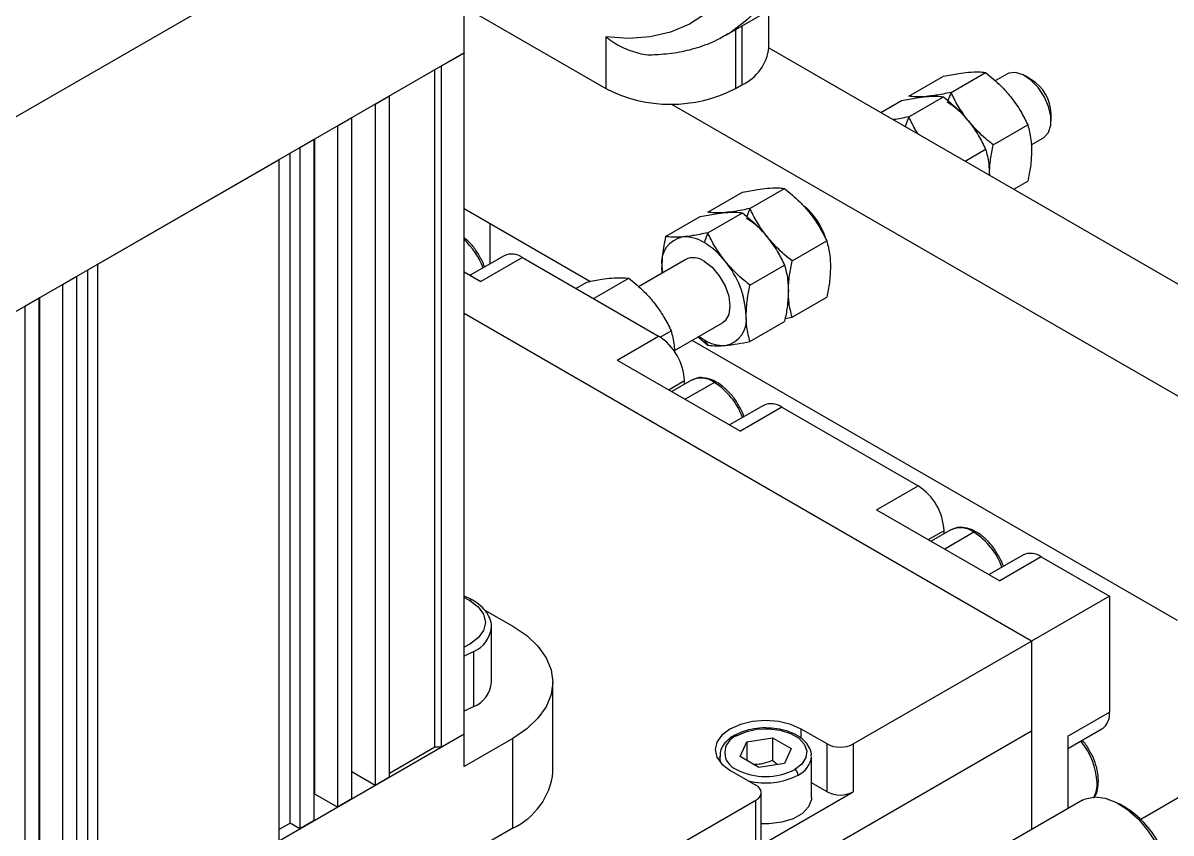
# Model space of a CAD drawing. Header units: millimetres. Extents: x 15 to 1184, y 5 to 836.
# Drawn here: x 1027.9 to 1090.5, y 709.9 to 754.1 of the extents above; entities that cross this region are included whole.
import ezdxf

# ---------------------------------------------------------------- set-up
doc = ezdxf.new("R2010")
doc.units = ezdxf.units.MM

msp = doc.modelspace()

# ---------------------------------------------------------------- linework, layer by layer
at = {"color": 7, "linetype": 'Continuous', "lineweight": 25}
for p, q in [((1051.9914, 763.0833), (1021.9393, 745.7346)), ((1051.9914, 752.4683), (1051.9914, 763.0833)), ((1066.3064, 753.4629), (1071.6097, 756.5244)), ((1051.9914, 754.9879), (1059.7165, 750.5283)), ((1068.6056, 752.7734), (1068.6056, 754.7902)), ((1066.3841, 753.5084), (1066.3064, 753.4629)), ((1059.7165, 753.3545), (1059.7165, 750.5283)), ((1051.9914, 752.4683), (1021.9393, 735.1196)), ((1051.9914, 752.4601), (1050.7539, 751.7458)), ((1051.9914, 752.4601), (1051.9843, 752.4642)), ((1051.9914, 752.4683), (1051.9914, 752.4601)), ((1051.9914, 715.3157), (1051.9914, 752.4601)), ((1068.6053, 752.7446), (1100.2514, 734.4757)), ((1050.7398, 751.7458), (1050.7539, 751.7458)), ((1050.7539, 751.7458), (1050.7539, 714.6013)), ((1050.4004, 714.6013), (1050.4004, 751.5498)), ((1076.2383, 750.1068), (1078.1258, 751.1965)), ((1078.5364, 750.3123), (1080.4239, 751.4019)), ((1081.5738, 751.3108), (1080.9424, 750.9463)), ((1082.9275, 751.0075), (1082.574, 751.2117)), ((1066.7876, 750.5283), (1067.1411, 750.7324)), ((1047.9255, 750.1129), (1047.1477, 749.6639)), ((1047.9255, 750.1129), (1047.9255, 750.1211)), ((1047.9255, 712.9685), (1047.9255, 750.1129)), ((1074.7064, 749.2225), (1075.8277, 749.8698)), ((1076.2383, 748.9856), (1078.1258, 750.0753)), ((1047.1406, 749.668), (1047.1477, 749.6639)), ((1047.1477, 749.6639), (1047.1477, 712.5195)), ((1063.302, 749.683), (1094.9481, 731.4142)), ((1083.9879, 748.7623), (1083.9879, 749.1705)), ((1045.09, 748.4842), (1045.0971, 748.4801)), ((1045.8749, 748.9291), (1045.0971, 748.4801)), ((1045.0971, 748.4801), (1045.0971, 711.3357)), ((1045.8749, 748.9291), (1045.8678, 748.9332)), ((1045.8749, 711.7847), (1045.8749, 748.9291)), ((1080.8344, 747.4535), (1082.722, 748.5431)), ((1082.9066, 747.4615), (1083.5737, 747.8466)), ((1043.0394, 747.3004), (1043.0465, 747.2963)), ((1043.8243, 747.7454), (1043.0465, 747.2963)), ((1043.0465, 747.2963), (1043.0465, 710.1519)), ((1043.8243, 747.7454), (1043.8172, 747.7494)), ((1043.8243, 710.6009), (1043.8243, 747.7454)), ((1043.8596, 712.05), (1043.8596, 747.7739)), ((1079.3026, 746.5692), (1080.4239, 747.2165)), ((1041.9151, 746.6432), (1032.0156, 740.9283)), ((1041.9151, 746.6432), (1041.908, 746.6473)), ((1041.9151, 709.4988), (1041.9151, 746.6432)), ((1042.5161, 710.458), (1042.5161, 746.9983)), ((1081.9567, 745.037), (1082.722, 745.4788)), ((1065.2781, 743.7796), (1067.1657, 744.8693)), ((1067.5762, 743.9851), (1069.4638, 745.0748)), ((1058.8532, 740.0032), (1051.9914, 743.9644)), ((1062.98, 742.453), (1064.8676, 743.5426)), ((1065.2781, 742.6584), (1067.1657, 743.7481)), ((1053.4056, 743.148), (1053.4056, 740.9688)), ((1065.2781, 742.6584), (1065.0728, 742.1294)), ((1069.8743, 741.1263), (1071.7619, 742.216)), ((1054.1734, 741.4121), (1052.3249, 740.345)), ((1055.1733, 741.3131), (1052.9106, 740.0069)), ((1055.1733, 741.3131), (1062.598, 737.027)), ((1064.0729, 741.2078), (1061.497, 739.7207)), ((1031.4853, 704.0901), (1031.4853, 740.6304)), ((1032.0085, 740.9324), (1032.0156, 740.9283)), ((1032.0156, 740.9283), (1032.0156, 703.7839)), ((1051.9914, 740.5375), (1052.9106, 740.0069)), ((1062.7919, 740.4683), (1062.7747, 740.8023)), ((1062.7747, 740.8023), (1062.801, 740.4735)), ((1067.5762, 739.7996), (1069.4638, 740.8893)), ((1030.0993, 739.8303), (1030.1064, 739.8262)), ((1030.8842, 740.2752), (1030.1064, 739.8262)), ((1030.1064, 739.8262), (1030.1064, 702.6818)), ((1030.8842, 740.2752), (1030.8772, 740.2793)), ((1030.8842, 703.1308), (1030.8842, 740.2752)), ((1058.0894, 739.6297), (1058.6804, 739.9708)), ((1059.0909, 739.0867), (1060.9785, 740.1763)), ((1028.8336, 739.0914), (1028.0558, 738.6424)), ((1028.8336, 739.0914), (1028.8265, 739.0955)), ((1028.8336, 701.947), (1028.8336, 739.0914)), ((1028.869, 703.3961), (1028.869, 739.12)), ((1069.8743, 738.062), (1071.7619, 739.1517)), ((1028.0487, 738.6465), (1028.0558, 738.6424)), ((1028.0558, 738.6424), (1028.0558, 701.498)), ((1082.9273, 720.3926), (1051.9914, 738.2516)), ((1067.5762, 736.7353), (1069.4638, 737.825)), ((1069.4933, 737.9885), (1069.8743, 738.062)), ((1062.6831, 736.9749), (1063.2766, 737.3175)), ((1063.4611, 736.2359), (1066.0728, 737.7436)), ((1060.3352, 735.7207), (1062.598, 737.027)), ((1090.8822, 721.5132), (1064.4201, 736.7895)), ((1064.7519, 736.9811), (1065.2781, 736.5299)), ((1065.0728, 736.8219), (1065.2781, 736.5299)), ((1060.3352, 735.7207), (1067.0527, 731.8428)), ((1064.3886, 734.6198), (1063.3154, 734.0003)), ((1064.0122, 734.4025), (1064.0122, 734.5775)), ((1068.3156, 733.248), (1066.467, 732.1809)), ((1069.3155, 733.149), (1067.0527, 731.8428)), ((1069.3155, 733.149), (1076.7401, 728.8629)), ((1074.4774, 727.5566), (1076.7401, 728.8629)), ((1074.4774, 727.5566), (1081.1949, 723.6787)), ((1078.5308, 726.4557), (1077.4576, 725.8362)), ((1078.1543, 726.2384), (1078.1543, 726.4134)), ((1082.4577, 725.084), (1080.6092, 724.0168)), ((1083.4576, 724.9849), (1081.1949, 723.6787)), ((1083.4576, 724.9849), (1087.1699, 722.8419)), ((1087.1699, 722.8419), (1082.9273, 720.3926)), ((1087.1699, 722.8419), (1087.1699, 716.5137)), ((1053.0963, 722.1028), (1054.643, 721.2098)), ((1053.4842, 718.1483), (1053.4842, 721.1491)), ((1073.2046, 714.7798), (1082.9273, 720.3926)), ((1082.9273, 720.3926), (1082.9273, 715.4934)), ((1082.9273, 720.3926), (1082.9273, 710.1103)), ((1052.5323, 716.8217), (1052.5323, 719.8224)), ((1056.8397, 713.2491), (1056.8397, 718.1483)), ((1052.5323, 716.8217), (1051.9914, 716.57)), ((1084.9072, 715.2074), (1087.1699, 716.5137)), ((1019.2877, 678.755), (1082.9273, 715.4934)), ((1051.9914, 715.3116), (1021.9393, 697.9629)), ((1051.9914, 715.3157), (1050.7539, 714.6013)), ((1051.9914, 715.3116), (1051.9878, 715.3136)), ((1051.9914, 713.556), (1051.9914, 715.3116)), ((1071.7904, 714.7798), (1070.3761, 715.5962)), ((1082.9273, 715.4934), (1082.9273, 710.1103)), ((1084.9072, 714.5309), (1086.7556, 715.598)), ((1054.643, 715.0868), (1051.9914, 713.556)), ((1054.643, 710.1875), (1054.643, 715.0868)), ((1067.0374, 714.0947), (1067.411, 714.8996)), ((1067.411, 714.8996), (1068.8052, 715.1152)), ((1067.411, 714.8996), (1067.411, 713.8791)), ((1068.8052, 715.1152), (1069.8258, 714.526)), ((1068.8052, 715.1152), (1068.8052, 713.8904)), ((1071.7904, 712.1669), (1071.7904, 714.7798)), ((1073.2046, 714.7798), (1073.2046, 712.1669)), ((1084.9072, 715.2074), (1084.9072, 711.2533)), ((1050.4004, 714.6013), (1047.9255, 713.1726)), ((1050.7539, 714.6013), (1050.4004, 714.6013)), ((1065.9316, 714.1062), (1065.9316, 713.8123)), ((1068.058, 713.5055), (1067.0374, 714.0947)), ((1069.8258, 714.526), (1069.4522, 713.7212)), ((1070.9316, 711.8608), (1070.9316, 714.1062)), ((1069.4522, 713.7212), (1068.058, 713.5055)), ((1068.8052, 713.8904), (1069.0796, 713.6636)), ((1047.1477, 712.5195), (1045.8749, 713.2542)), ((1047.9255, 712.9685), (1047.1477, 712.5195)), ((1066.4871, 713.3511), (1067.9013, 712.5347)), ((1067.9013, 709.1054), (1073.2046, 712.1669)), ((1071.7904, 712.1669), (1070.9316, 712.6627)), ((1091.5253, 712.1871), (1088.8851, 710.663)), ((1043.8596, 712.05), (1043.8243, 712.0296)), ((1045.0971, 711.3357), (1043.8596, 712.05)), ((1045.8749, 711.7847), (1045.0971, 711.3357)), ((1062.2444, 708.4527), (1067.9013, 711.7183)), ((1067.9013, 709.1054), (1067.9013, 711.7183)), ((1068.1942, 709.5136), (1068.1942, 712.1265)), ((1085.7004, 711.7112), (1081.829, 709.4763)), ((1088.0542, 711.3087), (1087.7007, 711.5129)), ((1042.5161, 710.458), (1041.9151, 710.1111)), ((1043.0465, 710.1519), (1042.5161, 710.458)), ((1043.8243, 710.6009), (1043.0465, 710.1519)), ((1054.643, 710.1875), (1019.2877, 689.7773))]:
    msp.add_line(p, q, dxfattribs=at)
at = {"color": 8, "linetype": 'Continuous', "lineweight": 25}
for p, q in [((1066.7876, 753.7406), (1066.7876, 750.5283)), ((1067.1411, 753.9447), (1067.1411, 750.7324)), ((1078.5364, 750.3123), (1078.3634, 749.8665)), ((1076.2383, 748.9856), (1076.033, 748.4567)), ((1067.5762, 743.9851), (1067.4032, 743.5393)), ((1059.0909, 739.0867), (1059.0798, 739.058)), ((1064.0122, 734.5775), (1063.1639, 734.0878)), ((1065.6385, 734.496), (1064.0476, 733.5776)), ((1078.1543, 726.4134), (1077.306, 725.9237)), ((1079.7807, 726.3319), (1078.1897, 725.4135)), ((1051.9914, 722.7644), (1052.3025, 722.6085)), ((1070.3761, 715.0716), (1070.3761, 715.5962))]:
    msp.add_line(p, q, dxfattribs=at)
at = {"color": 7, "linetype": 'Continuous', "lineweight": 25, "flags": 128}
for points in [[(1068.4316, 762.8466), (1068.363, 761.3224), (1068.1582, 759.8927), (1067.8194, 758.5721), (1067.3499, 757.3741), (1066.7546, 756.3109), (1066.0394, 755.3933), (1065.2118, 754.6306), (1064.2802, 754.0307), (1063.2539, 753.5996), (1062.1436, 753.3418), (1060.9604, 753.2598), (1059.7165, 753.3545)], [(1083.5737, 747.8466), (1083.6104, 747.8695), (1083.8479, 748.1346), (1083.9722, 748.528), (1083.9722, 749.0148), (1083.8479, 749.5517), (1083.6104, 750.091), (1083.2808, 750.5848), (1082.8884, 750.9892), (1082.468, 751.2682), (1082.0571, 751.3972), (1081.692, 751.3645), (1081.5738, 751.3108)], [(1065.0728, 741.1087), (1065.5099, 740.7765), (1065.9041, 740.317), (1066.217, 739.7751), (1066.4178, 739.2039), (1066.4871, 738.6592), (1066.4178, 738.1946), (1066.217, 737.8553), (1066.0728, 737.7436)], [(1065.0728, 736.8219), (1064.9225, 736.9143), (1064.7918, 737.0041)], [(1054.643, 721.2098), (1055.4073, 720.6932), (1056.0223, 720.1139), (1056.4726, 719.4863), (1056.7474, 718.8256), (1056.8397, 718.1483), (1056.7474, 717.471), (1056.4726, 716.8104), (1056.0223, 716.1827), (1055.4073, 715.6034), (1054.643, 715.0868)], [(1070.3761, 715.5962), (1069.8066, 715.8485), (1069.1434, 716.0071), (1068.4316, 716.0612), (1067.7198, 716.0071), (1067.0566, 715.8485), (1066.4871, 715.5962), (1066.05, 715.2675), (1065.7753, 714.8846), (1065.6816, 714.4737), (1065.7753, 714.0628), (1066.05, 713.6799), (1066.4871, 713.3511)], [(1066.8406, 715.2288), (1067.3533, 715.4504), (1067.9533, 715.5796), (1068.5921, 715.606), (1069.2179, 715.5274), (1069.78, 715.3502), (1070.2328, 715.0888), (1070.5397, 714.7643), (1070.6759, 714.403), (1070.6302, 714.0343), (1070.4064, 713.6879), (1070.0226, 713.3919)], [(1070.9316, 711.8608), (1070.9252, 711.7578), (1070.774, 711.3564), (1070.433, 710.9959), (1069.9298, 710.7054), (1069.3053, 710.5085), (1068.6099, 710.4212), (1068.1942, 710.4241)], [(1085.7004, 711.7112), (1085.8692, 711.7934), (1086.3754, 711.8975), (1086.9436, 711.8309), (1087.5471, 711.5968), (1088.1578, 711.206), (1088.7472, 710.6768), (1089.2875, 710.034), (1089.7537, 709.3077), (1090.1238, 708.5318), (1090.3806, 707.7425), (1090.5121, 706.9769), (1090.5121, 706.2706), (1090.3806, 705.6567), (1090.1238, 705.164), (1089.7537, 704.8154), (1089.7001, 704.7828)]]:
    msp.add_lwpolyline(points, dxfattribs=at)
at = {"color": 8, "linetype": 'Continuous', "lineweight": 25, "flags": 128}
for points in [[(1070.5529, 762.8466), (1070.4871, 761.2933), (1070.2906, 759.8299), (1069.9651, 758.4696), (1069.5137, 757.2248), (1068.9403, 756.1067), (1068.2503, 755.1255), (1067.4498, 754.29), (1066.5462, 753.6079), (1066.3841, 753.5084)], [(1052.3025, 722.6085), (1052.7673, 722.2588), (1053.0595, 721.8515), (1053.1592, 721.4145), (1053.0595, 720.9774), (1052.7673, 720.5702), (1052.3025, 720.2205), (1051.9914, 720.0646)], [(1052.5323, 719.8224), (1052.0398, 719.5891), (1051.9914, 719.5708)], [(1066.0354, 713.6948), (1065.9796, 713.8247), (1065.9319, 714.0853)]]:
    msp.add_lwpolyline(points, dxfattribs=at)
at = {"color": 7, "linetype": 'Continuous', "lineweight": 25}
for centre, radius, start, end in [((1066.1033, 753.023), 2.5147, 294.374658, 354.305201), ((1081.7166, 749.0839), 2.273, 2.183687, 57.810937), ((1063.252, 757.3519), 7.6851, 242.609672, 297.390328), ((1076.1456, 746.1611), 4.2304, 37.978735, 58.894101), ((1068.0479, 741.1862), 3.8464, 17.392309, 49.904905), ((1065.1854, 739.834), 4.2304, 37.978735, 58.894101), ((1064.1854, 741.0321), 1.4292, 100.546778, 189.251879), ((1064.0058, 740.4448), 1.9941, 57.650718, 92.357762), ((1062.8873, 738.5073), 4.2304, 37.978735, 58.894101), ((1054.5875, 740.4953), 1.006, 54.382423, 114.307119), ((1064.491, 740.3309), 0.9714, 53.199176, 115.490365), ((1062.3878, 737.9193), 4.9884, 2.639287, 39.772072), ((1065.9603, 737.9192), 1.4292, 280.546778, 9.251879), ((1060.9417, 734.4377), 3.0736, 2.605478, 57.394522), ((1066.1399, 738.5065), 1.9941, 237.650718, 272.357762), ((1068.7296, 732.3313), 1.006, 54.382423, 114.307119), ((1075.0839, 726.2737), 3.0736, 2.605478, 57.394522), ((1082.8718, 724.1672), 1.006, 54.382423, 114.307119), ((1051.913, 718.2708), 1.5759, 293.138126, 355.541733), ((1086.2186, 716.3926), 0.9591, 304.056351, 7.25583), ((1067.1892, 714.3104), 0.9824, 110.783421, 249.216579), ((1072.4975, 716.1446), 1.537, 242.609672, 297.390328), ((1053.0327, 713.6618), 3.8293, 294.867315, 353.812544), ((1068.4316, 716.4625), 3.4583, 242.609672, 297.390328), ((1069.8156, 713.0683), 0.3842, 2.605478, 57.394522), ((1067.7463, 712.1265), 0.4366, 290.783421, 69.216579), ((1072.4975, 713.5316), 1.537, 242.609672, 297.390328), ((1085.1923, 706.7992), 5.341, 2.395044, 57.599579)]:
    msp.add_arc(centre, radius, start, end, dxfattribs=at)
at = {"color": 8, "linetype": 'Continuous', "lineweight": 25}
for centre, radius, start, end in [((1049.1793, 739.2797), 4.1214, 20.921397, 46.975358), ((1064.9062, 733.4738), 1.2574, 54.382423, 114.307119), ((1063.5633, 731.2601), 3.8441, 20.197399, 57.327659), ((1079.0484, 725.3097), 1.2574, 54.382423, 114.307119), ((1077.7055, 723.0961), 3.8441, 20.197399, 57.327659), ((1052.3977, 722.4756), 0.1635, 65.708478, 125.616219), ((1051.8562, 721.3131), 1.6369, 294.397535, 354.043161), ((1066.7674, 715.1266), 0.1258, 54.38378, 114.291534), ((1082.6579, 712.4762), 3.8445, 2.673549, 39.805744), ((1069.6805, 714.231), 1.2573, 294.374658, 354.305201), ((1068.4248, 716.5242), 3.8694, 256.145859, 297.297973), ((1084.9123, 712.5961), 1.5869, 333.808008, 2.144791), ((1086.4463, 712.7701), 0.1257, 294.37597, 354.290147)]:
    msp.add_arc(centre, radius, start, end, dxfattribs=at)
at = {"color": 7, "linetype": 'Continuous', "lineweight": 25}
for points, knots in [([(1062.4213, 752.3801), (1062.8144, 752.408), (1063.6033, 752.4638), (1064.7224, 752.7457), (1065.6605, 753.0943), (1066.1845, 753.4097), (1066.3861, 753.531)], [0, 0, 0, 0, 0.276241, 0.5543482, 0.8285081, 1, 1, 1, 1]), ([(1059.7165, 753.3545), (1059.9682, 753.1692), (1060.4708, 752.7991), (1061.3854, 752.4745), (1062.0658, 752.3217), (1062.4059, 752.3821), (1062.4205, 752.3846)], [0, 0, 0, 0, 0.32995812, 0.65894571, 0.9854412, 1, 1, 1, 1]), ([(1078.1258, 751.1965), (1078.4117, 751.2544), (1078.903, 751.3538), (1079.31, 751.3989), (1079.4801, 751.4177)], [0, 0, 0, 0, 0.581944, 1, 1, 1, 1]), ([(1079.4801, 751.4177), (1079.6764, 751.4293), (1080.0432, 751.4511), (1080.3031, 751.4175), (1080.4239, 751.4019)], [0, 0, 0, 0, 0.5352597, 1, 1, 1, 1]), ([(1080.4239, 751.4019), (1080.7098, 751.167), (1081.2011, 750.7632), (1081.6081, 750.2892), (1081.7782, 750.091)], [0, 0, 0, 0, 0.58194396, 1, 1, 1, 1]), ([(1075.8277, 749.8698), (1076.1136, 749.9277), (1076.6049, 750.0272), (1077.0119, 750.0722), (1077.182, 750.091)], [0, 0, 0, 0, 0.581944, 1, 1, 1, 1]), ([(1077.182, 750.091), (1076.9857, 750.0794), (1076.619, 750.0576), (1076.3591, 750.0912), (1076.2383, 750.1068)], [0, 0, 0, 0, 0.5352597, 1, 1, 1, 1]), ([(1078.5364, 750.3123), (1078.2504, 750.2544), (1077.7592, 750.1549), (1077.3522, 750.1099), (1077.182, 750.091)], [0, 0, 0, 0, 0.581944, 1, 1, 1, 1]), ([(1077.182, 750.091), (1077.3783, 750.1027), (1077.7451, 750.1244), (1078.005, 750.0909), (1078.1258, 750.0753)], [0, 0, 0, 0, 0.5352597, 1, 1, 1, 1]), ([(1078.1258, 750.0753), (1078.4117, 749.8403), (1078.903, 749.4366), (1079.31, 748.9625), (1079.4801, 748.7644)], [0, 0, 0, 0, 0.58194396, 1, 1, 1, 1]), ([(1079.4801, 748.7644), (1079.2838, 749.0306), (1078.9171, 749.528), (1078.6572, 750.0634), (1078.5364, 750.3123)], [0, 0, 0, 0, 0.5352597, 1, 1, 1, 1]), ([(1081.7782, 750.091), (1081.9745, 749.8248), (1082.3413, 749.3274), (1082.6012, 748.792), (1082.722, 748.5431)], [0, 0, 0, 0, 0.5352597, 1, 1, 1, 1]), ([(1076.2383, 748.9856), (1075.9459, 748.9236), (1075.6459, 748.8599), (1075.3963, 748.8287), (1075.3899, 748.8279)], [0, 0, 0, 0, 0.974367, 1, 1, 1, 1]), ([(1076.7746, 748.0286), (1076.7231, 748.101), (1076.5061, 748.4065), (1076.3541, 748.735), (1076.2383, 748.9856)], [0, 0, 0, 0, 0.2373461, 1, 1, 1, 1]), ([(1080.8344, 747.4535), (1080.5485, 747.6884), (1080.0573, 748.0922), (1079.6503, 748.5662), (1079.4801, 748.7644)], [0, 0, 0, 0, 0.58194396, 1, 1, 1, 1]), ([(1079.4801, 748.7644), (1079.6764, 748.4981), (1080.0432, 748.0007), (1080.3031, 747.4653), (1080.4239, 747.2165)], [0, 0, 0, 0, 0.5352597, 1, 1, 1, 1]), ([(1082.722, 748.5431), (1082.7883, 748.2885), (1082.9022, 747.8511), (1082.9199, 747.3422), (1082.9273, 747.1295)], [0, 0, 0, 0, 0.581944, 1, 1, 1, 1]), ([(1080.4239, 747.2165), (1080.4902, 746.9619), (1080.6041, 746.5244), (1080.6218, 746.0155), (1080.6292, 745.8028)], [0, 0, 0, 0, 0.581944, 1, 1, 1, 1]), ([(1080.6292, 745.8028), (1080.6413, 746.0877), (1080.6639, 746.6199), (1080.7803, 747.189), (1080.8344, 747.4535)], [0, 0, 0, 0, 0.53525967, 1, 1, 1, 1]), ([(1082.9273, 747.1295), (1082.9152, 746.8446), (1082.8926, 746.3124), (1082.7761, 745.7433), (1082.722, 745.4788)], [0, 0, 0, 0, 0.53525967, 1, 1, 1, 1]), ([(1067.1657, 744.8693), (1067.4516, 744.9272), (1067.9429, 745.0267), (1068.3498, 745.0717), (1068.52, 745.0905)], [0, 0, 0, 0, 0.58194396, 1, 1, 1, 1]), ([(1068.52, 745.0905), (1068.7163, 745.1022), (1069.083, 745.1239), (1069.343, 745.0904), (1069.4638, 745.0748)], [0, 0, 0, 0, 0.5352597, 1, 1, 1, 1]), ([(1069.4638, 745.0748), (1069.7497, 744.8398), (1070.241, 744.4361), (1070.6479, 743.962), (1070.8181, 743.7639)], [0, 0, 0, 0, 0.58194396, 1, 1, 1, 1]), ([(1064.8676, 743.5426), (1065.1535, 743.6005), (1065.6448, 743.7), (1066.0517, 743.745), (1066.2219, 743.7639)], [0, 0, 0, 0, 0.58194396, 1, 1, 1, 1]), ([(1066.2219, 743.7639), (1066.0256, 743.7522), (1065.6588, 743.7305), (1065.3989, 743.764), (1065.2781, 743.7796)], [0, 0, 0, 0, 0.5352597, 1, 1, 1, 1]), ([(1067.5762, 743.9851), (1067.2903, 743.9272), (1066.799, 743.8277), (1066.392, 743.7827), (1066.2219, 743.7639)], [0, 0, 0, 0, 0.58194396, 1, 1, 1, 1]), ([(1066.2219, 743.7639), (1066.4182, 743.7755), (1066.7849, 743.7973), (1067.0449, 743.7637), (1067.1657, 743.7481)], [0, 0, 0, 0, 0.5352597, 1, 1, 1, 1]), ([(1067.1657, 743.7481), (1067.4516, 743.5132), (1067.9429, 743.1094), (1068.3498, 742.6354), (1068.52, 742.4372)], [0, 0, 0, 0, 0.58194396, 1, 1, 1, 1]), ([(1068.52, 742.4372), (1068.3237, 742.7035), (1067.9569, 743.2009), (1067.697, 743.7363), (1067.5762, 743.9851)], [0, 0, 0, 0, 0.53525967, 1, 1, 1, 1]), ([(1070.8181, 743.7639), (1071.0144, 743.4976), (1071.3811, 743.0002), (1071.6411, 742.4648), (1071.7619, 742.216)], [0, 0, 0, 0, 0.5352597, 1, 1, 1, 1]), ([(1052.8085, 741.4202), (1052.7601, 741.5068), (1052.6094, 741.7764), (1052.3267, 742.1202), (1052.0854, 742.3195), (1051.9914, 742.3972)], [0, 0, 0, 0, 0.22384884, 0.69746387, 1, 1, 1, 1]), ([(1062.98, 742.453), (1062.9137, 742.1218), (1062.7998, 741.5529), (1062.7821, 741.0236), (1062.7747, 740.8023)], [0, 0, 0, 0, 0.581944, 1, 1, 1, 1]), ([(1063.9238, 742.4372), (1063.7275, 742.4256), (1063.3607, 742.4038), (1063.1008, 742.4374), (1062.98, 742.453)], [0, 0, 0, 0, 0.5352597, 1, 1, 1, 1]), ([(1065.2781, 742.6584), (1064.9922, 742.6005), (1064.5009, 742.5011), (1064.0939, 742.456), (1063.9238, 742.4372)], [0, 0, 0, 0, 0.58194396, 1, 1, 1, 1]), ([(1066.2219, 741.1105), (1066.0256, 741.3768), (1065.6588, 741.8742), (1065.3989, 742.4096), (1065.2781, 742.6584)], [0, 0, 0, 0, 0.5352597, 1, 1, 1, 1]), ([(1069.8743, 741.1263), (1069.5884, 741.3612), (1069.0971, 741.765), (1068.6901, 742.239), (1068.52, 742.4372)], [0, 0, 0, 0, 0.581944, 1, 1, 1, 1]), ([(1068.52, 742.4372), (1068.7163, 742.171), (1069.083, 741.6736), (1069.343, 741.1381), (1069.4638, 740.8893)], [0, 0, 0, 0, 0.5352597, 1, 1, 1, 1]), ([(1071.7619, 742.216), (1071.8281, 741.9614), (1071.942, 741.5239), (1071.9597, 741.015), (1071.9671, 740.8023)], [0, 0, 0, 0, 0.581944, 1, 1, 1, 1]), ([(1053.1081, 740.7971), (1053.0685, 740.9113), (1052.9936, 741.1276), (1052.8678, 741.3264), (1052.8085, 741.4202)], [0, 0, 0, 0, 0.5282229, 1, 1, 1, 1]), ([(1067.5762, 739.7996), (1067.2903, 740.0346), (1066.799, 740.4383), (1066.392, 740.9124), (1066.2219, 741.1105)], [0, 0, 0, 0, 0.581944, 1, 1, 1, 1]), ([(1069.669, 739.4757), (1069.6811, 739.7605), (1069.7037, 740.2928), (1069.8202, 740.8618), (1069.8743, 741.1263)], [0, 0, 0, 0, 0.5352597, 1, 1, 1, 1]), ([(1069.4638, 740.8893), (1069.5301, 740.6347), (1069.6439, 740.1972), (1069.6616, 739.6884), (1069.669, 739.4757)], [0, 0, 0, 0, 0.581944, 1, 1, 1, 1]), ([(1071.9671, 740.8023), (1071.955, 740.5174), (1071.9324, 739.9852), (1071.816, 739.4161), (1071.7619, 739.1517)], [0, 0, 0, 0, 0.5352597, 1, 1, 1, 1]), ([(1058.6804, 739.9708), (1058.9663, 740.0287), (1059.4576, 740.1282), (1059.8646, 740.1733), (1060.0347, 740.1921)], [0, 0, 0, 0, 0.58194396, 1, 1, 1, 1]), ([(1060.0347, 740.1921), (1060.231, 740.2037), (1060.5978, 740.2255), (1060.8577, 740.1919), (1060.9785, 740.1763)], [0, 0, 0, 0, 0.5352597, 1, 1, 1, 1]), ([(1060.9785, 740.1763), (1061.2644, 739.9414), (1061.7557, 739.5376), (1062.1627, 739.0636), (1062.3328, 738.8654)], [0, 0, 0, 0, 0.58194396, 1, 1, 1, 1]), ([(1067.3709, 738.149), (1067.383, 738.4339), (1067.4057, 738.9661), (1067.5221, 739.5352), (1067.5762, 739.7996)], [0, 0, 0, 0, 0.5352597, 1, 1, 1, 1]), ([(1069.669, 739.4757), (1069.6569, 739.1908), (1069.6343, 738.6586), (1069.5179, 738.0895), (1069.4638, 737.825)], [0, 0, 0, 0, 0.5352597, 1, 1, 1, 1]), ([(1069.8743, 738.062), (1069.808, 738.3166), (1069.6941, 738.7541), (1069.6764, 739.2629), (1069.669, 739.4757)], [0, 0, 0, 0, 0.581944, 1, 1, 1, 1]), ([(1062.3328, 738.8654), (1062.5291, 738.5992), (1062.8959, 738.1018), (1063.1558, 737.5664), (1063.2766, 737.3175)], [0, 0, 0, 0, 0.5352597, 1, 1, 1, 1]), ([(1067.5762, 736.7353), (1067.5099, 736.9899), (1067.396, 737.4274), (1067.3783, 737.9363), (1067.3709, 738.149)], [0, 0, 0, 0, 0.581944, 1, 1, 1, 1]), ([(1063.2766, 737.3175), (1063.345, 737.0645), (1063.4435, 736.6997), (1063.4614, 736.275), (1063.4668, 736.1449)], [0, 0, 0, 0, 0.6936236, 1, 1, 1, 1]), ([(1066.2219, 736.5141), (1066.4424, 736.5397), (1066.8544, 736.5876), (1067.3472, 736.6885), (1067.5762, 736.7353)], [0, 0, 0, 0, 0.5352597, 1, 1, 1, 1]), ([(1065.2781, 736.5299), (1065.4315, 736.5112), (1065.695, 736.4792), (1066.0665, 736.5038), (1066.2219, 736.5141)], [0, 0, 0, 0, 0.581944, 1, 1, 1, 1]), ([(1066.9506, 733.2561), (1066.9023, 733.343), (1066.7519, 733.6134), (1066.4169, 734.0052), (1065.9773, 734.3943), (1065.5043, 734.6615), (1065.0508, 734.7728), (1064.6733, 734.761), (1064.4929, 734.6559), (1064.4242, 734.6159)], [0, 0, 0, 0, 0.0792987, 0.2470773, 0.4156582, 0.5857714, 0.7575431, 0.9077401, 1, 1, 1, 1]), ([(1067.2502, 732.633), (1067.2106, 732.7473), (1067.1357, 732.9635), (1067.01, 733.1623), (1066.9506, 733.2561)], [0, 0, 0, 0, 0.52822287, 1, 1, 1, 1]), ([(1081.0928, 725.0921), (1081.0445, 725.1789), (1080.894, 725.4493), (1080.559, 725.8411), (1080.1195, 726.2302), (1079.6465, 726.4975), (1079.1929, 726.6087), (1078.8155, 726.5969), (1078.635, 726.4918), (1078.5663, 726.4518)], [0, 0, 0, 0, 0.07929867, 0.24707727, 0.41565818, 0.58577141, 0.75754312, 0.90774007, 1, 1, 1, 1]), ([(1081.3924, 724.4689), (1081.3528, 724.5832), (1081.2779, 724.7994), (1081.1521, 724.9983), (1081.0928, 725.0921)], [0, 0, 0, 0, 0.5282229, 1, 1, 1, 1]), ([(1052.465, 722.6246), (1052.3708, 722.6784), (1052.2256, 722.7613), (1052.0523, 722.8184), (1051.9914, 722.8385)], [0, 0, 0, 0, 0.64849217, 1, 1, 1, 1]), ([(1053.4768, 721.1417), (1053.4793, 721.1566), (1053.5071, 721.3214), (1053.4066, 721.6401), (1053.1779, 722.054), (1052.8468, 722.3834), (1052.5764, 722.5542), (1052.465, 722.6246)], [0, 0, 0, 0, 0.0258706, 0.2865823, 0.5455258, 0.8128215, 1, 1, 1, 1]), ([(1068.4684, 715.6511), (1068.4499, 715.6525), (1068.2237, 715.6701), (1067.7837, 715.613), (1067.1964, 715.4823), (1066.874, 715.3206), (1066.7156, 715.2412)], [0, 0, 0, 0, 0.0290686, 0.3557384, 0.6834482, 1, 1, 1, 1]), ([(1070.9144, 714.1299), (1070.9186, 714.1673), (1070.9373, 714.3367), (1070.8078, 714.6319), (1070.5455, 714.9747), (1070.1448, 715.2649), (1069.6348, 715.4857), (1069.061, 715.6269), (1068.6595, 715.6433), (1068.4684, 715.6511)], [0, 0, 0, 0, 0.043608, 0.1974975, 0.3520068, 0.5135613, 0.6802888, 0.8477792, 1, 1, 1, 1]), ([(1066.7156, 715.2412), (1066.6364, 715.1916), (1066.4065, 715.0476), (1066.1363, 714.7644), (1065.9477, 714.4139), (1065.9484, 714.1834), (1065.9488, 714.0826)], [0, 0, 0, 0, 0.1700305, 0.4938427, 0.7786842, 1, 1, 1, 1]), ([(1086.0425, 714.4775), (1085.9952, 714.5655), (1085.8957, 714.7505), (1085.7608, 714.9029), (1085.6901, 714.9829)], [0, 0, 0, 0, 0.4754362, 1, 1, 1, 1]), ([(1086.5714, 712.7576), (1086.5681, 712.8534), (1086.5586, 713.1295), (1086.4494, 713.6161), (1086.2684, 714.1103), (1086.1004, 714.3834), (1086.0425, 714.4775)], [0, 0, 0, 0, 0.1738873, 0.5013514, 0.8281899, 1, 1, 1, 1]), ([(1067.7427, 713.6876), (1067.8906, 713.6853), (1068.2462, 713.6798), (1068.599, 713.8128), (1068.8052, 713.8904)], [0, 0, 0, 0, 0.4157854, 1, 1, 1, 1]), ([(1086.2972, 711.8202), (1086.3202, 711.8453), (1086.4344, 711.9697), (1086.538, 712.2875), (1086.5603, 712.6016), (1086.5714, 712.7576)], [0, 0, 0, 0, 0.1129599, 0.5595164, 1, 1, 1, 1])]:
    msp.add_open_spline(points, degree=3, knots=knots, dxfattribs=at)

doc.saveas('drawing.dxf')
